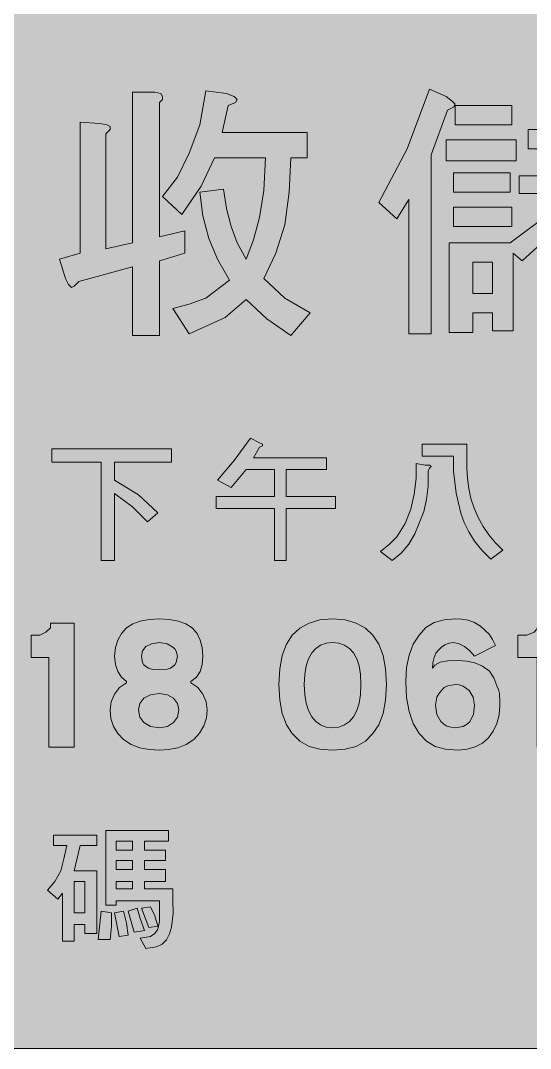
# Model space of a CAD drawing. Header units: metres. Extents: x 10 to 559, y 12 to 260.
# Drawn here: x 343.3 to 404.7, y 11.9 to 135.9 of the extents above; entities that cross this region are included whole.
import ezdxf

# ---------------------------------------------------------------- set-up
doc = ezdxf.new("R2010")
doc.units = ezdxf.units.M
doc.layers.add('FILL_BLACK_000000', color=7, linetype='Continuous', true_color=0x000000)
doc.layers.add('FILL_YELLOW_FFFF00', color=7, linetype='Continuous', true_color=0xffff00)

msp = doc.modelspace()

# ---------------------------------------------------------------- hatches: boundary and pattern name
at = {"layer": 'FILL_BLACK_000000', "true_color": 0x000000}
h = msp.add_hatch(color=7, dxfattribs=at)
h.dxf.hatch_style = 1
h.paths.add_polyline_path([(350.46, 107.82), (350.46, 123.66), (352.8, 123.48), (353.7, 123.3), (354.06, 123.12), (354.06, 122.76), (353.52, 122.22), (353.52, 108.36), (356.76, 109.08), (356.76, 127.26), (359.46, 127.26), (360.18, 127.08), (360.36, 126.72), (360.36, 126.36), (360, 126), (360, 109.8), (363.06, 110.52), (363.06, 107.82), (360, 106.92), (360, 97.92), (356.76, 97.92), (356.76, 106.2), (350.28, 104.4), (349.74, 103.86), (349.38, 103.68), (349.02, 104.04), (348.66, 104.76), (347.94, 107.1), (350.46, 107.82)])
h = msp.add_hatch(color=7, dxfattribs=at)
h.dxf.hatch_style = 1
h.paths.add_polyline_path([(362.16, 117), (363.6, 119.88), (364.86, 123.3), (365.58, 127.44), (368.1, 127.08), (369, 126.72), (369.36, 126.36), (369.18, 126), (368.28, 125.64), (367.56, 122.4), (377.82, 122.4), (377.82, 119.34), (375.84, 119.34), (375.66, 115.2), (375.12, 111.24), (374.04, 107.82), (372.6, 104.76), (375.12, 102.42), (378.18, 100.62), (375.84, 97.92), (372.96, 99.9), (370.44, 102.24), (367.92, 100.08), (363.6, 98.1), (361.62, 101.16), (363.6, 101.7), (365.58, 102.42), (368.46, 104.58), (367.02, 107.1), (365.94, 109.62), (365.22, 112.32), (364.86, 115.2), (367.74, 115.56), (368.1, 113.22), (368.64, 111.06), (369.36, 109.08), (370.44, 107.1), (371.34, 109.44), (372.06, 112.14), (372.6, 115.38), (372.78, 119.34), (366.66, 119.34), (365.04, 115.92), (362.7, 112.5), (360.36, 114.66), (362.16, 117)])
h = msp.add_hatch(color=7, dxfattribs=at)
h.dxf.hatch_style = 1
h.paths.add_polyline_path([(389.88, 120.42), (392.58, 127.62), (394.56, 126.72), (395.28, 126.18), (395.64, 125.82), (395.46, 125.46), (394.74, 125.1), (392.76, 119.7), (392.76, 98.1), (390.06, 98.1), (390.06, 114.3), (388.62, 111.96), (386.46, 113.94), (389.88, 120.42)])
h = msp.add_hatch(color=7, dxfattribs=at)
h.dxf.hatch_style = 1
h.paths.add_polyline_path([(403.38, 115.02), (403.38, 117.18), (407.16, 117.18), (407.16, 120.42), (404.46, 120.42), (404.46, 122.76), (407.16, 122.76), (407.16, 127.26), (409.32, 126.9), (410.22, 126.72), (410.58, 126.54), (410.4, 126.18), (409.86, 125.64), (409.86, 122.76), (413.1, 122.76), (413.1, 121.86), (414.72, 125.46), (416.52, 124.92), (417.42, 124.74), (417.6, 124.38), (417.42, 124.02), (416.7, 123.48), (415.26, 120.24), (413.82, 117.18), (416.7, 117.18), (416.7, 115.02), (412.56, 115.02), (410.22, 112.5), (415.62, 112.5), (415.62, 98.1), (412.92, 98.1), (412.92, 100.08), (408.24, 100.08), (408.24, 98.1), (405.54, 98.1), (405.54, 108.54), (403.74, 106.92), (402.66, 107.82), (402.66, 98.46), (400.14, 98.46), (400.14, 100.62), (397.8, 100.62), (397.8, 98.28), (394.92, 98.28), (394.92, 109.08), (402.3, 109.08), (405.9, 111.78), (409.32, 115.02), (403.38, 115.02)])
h.paths.add_polyline_path([(412.74, 120.42), (409.86, 120.42), (409.86, 117.18), (410.94, 117.18), (412.74, 120.42)], flags=16)
h.paths.add_polyline_path([(397.8, 102.96), (400.14, 102.96), (400.14, 106.74), (397.8, 106.74), (397.8, 102.96)], flags=16)
h.paths.add_polyline_path([(408.24, 109.98), (408.24, 107.28), (412.92, 107.28), (412.92, 109.98), (408.24, 109.98)], flags=16)
h.paths.add_polyline_path([(412.92, 105.3), (408.24, 105.3), (408.24, 102.6), (412.92, 102.6), (412.92, 105.3)], flags=16)
h = msp.add_hatch(color=7, dxfattribs=at)
h.dxf.hatch_style = 1
h.paths.add_polyline_path([(402.48, 125.64), (402.48, 123.3), (395.64, 123.3), (395.64, 125.64), (402.48, 125.64)])
h = msp.add_hatch(color=7, dxfattribs=at)
h.dxf.hatch_style = 1
h.paths.add_polyline_path([(403.02, 121.5), (403.02, 118.98), (394.56, 118.98), (394.56, 121.5), (403.02, 121.5)])
h = msp.add_hatch(color=7, dxfattribs=at)
h.dxf.hatch_style = 1
h.paths.add_polyline_path([(402.3, 117.54), (402.3, 115.2), (395.46, 115.2), (395.46, 117.54), (402.3, 117.54)])
h = msp.add_hatch(color=7, dxfattribs=at)
h.dxf.hatch_style = 1
h.paths.add_polyline_path([(402.48, 113.4), (402.48, 111.06), (395.46, 111.06), (395.46, 113.4), (402.48, 113.4)])
h = msp.add_hatch(color=7, dxfattribs=at)
h.dxf.hatch_style = 1
h.paths.add_polyline_path([(369, 82.8), (370.98, 85.5), (372.06, 84.96), (372.42, 84.78), (372.42, 84.6), (372.06, 84.42), (371.34, 83.16), (380.16, 83.16), (380.16, 81.72), (375.3, 81.72), (375.3, 78.48), (381.24, 78.48), (381.24, 77.04), (375.3, 77.04), (375.3, 70.74), (373.86, 70.74), (373.86, 77.04), (366.84, 77.04), (366.84, 78.48), (373.86, 78.48), (373.86, 81.72), (370.44, 81.72), (368.64, 79.56), (367.02, 80.46), (369, 82.8)])
h = msp.add_hatch(color=7, dxfattribs=at)
h.dxf.hatch_style = 1
h.paths.add_polyline_path([(397.08, 84.78), (397.08, 81.9), (397.13, 80.67), (397.29, 79.45), (397.56, 78.25), (397.95, 77.08), (398.43, 75.95), (399.02, 74.87), (399.71, 73.85), (400.5, 72.9), (401.4, 72), (399.96, 70.92), (398.88, 72), (398, 73.09), (397.3, 74.2), (396.75, 75.32), (396.33, 76.47), (395.78, 78.89), (395.46, 81.54), (395.46, 83.34), (391.68, 83.34), (391.68, 84.78), (397.08, 84.78)])
h = msp.add_hatch(color=7, dxfattribs=at)
h.dxf.hatch_style = 1
h.paths.add_polyline_path([(361.44, 84.24), (361.44, 82.62), (354.6, 82.62), (354.6, 80.46), (357.48, 78.66), (359.82, 76.5), (358.56, 75.42), (356.76, 77.22), (354.6, 78.84), (354.6, 70.74), (352.98, 70.74), (352.98, 82.62), (347.04, 82.62), (347.04, 84.24), (361.44, 84.24)])
h = msp.add_hatch(color=7, dxfattribs=at)
h.dxf.hatch_style = 1
h.paths.add_polyline_path([(387.72, 72.72), (388.62, 73.62), (389.64, 75.23), (390.32, 76.95), (390.73, 78.75), (390.96, 80.64), (390.96, 82.44), (392.04, 82.26), (392.58, 82.26), (392.76, 82.08), (392.58, 81.9), (392.4, 81.54), (392.4, 79.74), (392.22, 78.12), (391.86, 76.68), (391.32, 75.24), (390.78, 73.98), (390.06, 72.72), (389.16, 71.64), (388.08, 70.74), (386.64, 71.82), (387.72, 72.72)])
h = msp.add_hatch(color=7, dxfattribs=at)
h.dxf.hatch_style = 1
h.paths.add_polyline_path([(356.58, 48.56), (355.68, 49.14), (354.97, 49.88), (354.47, 50.74), (354.16, 51.7), (354.06, 52.74), (354.19, 53.7), (354.58, 54.63), (355.2, 55.42), (356.04, 55.98), (356.04, 56.16), (355.44, 56.66), (354.98, 57.35), (354.7, 58.21), (354.6, 59.22), (354.7, 60.24), (354.98, 61.13), (355.44, 61.93), (356.04, 62.64), (356.79, 63.11), (357.68, 63.45), (358.75, 63.65), (360, 63.72), (361.18, 63.65), (362.25, 63.45), (363.19, 63.11), (363.96, 62.64), (364.54, 61.93), (364.93, 61.13), (365.15, 60.24), (365.22, 59.22), (365.15, 58.21), (364.91, 57.35), (364.46, 56.66), (363.78, 56.16), (363.78, 55.98), (364.62, 55.42), (365.24, 54.63), (365.63, 53.7), (365.76, 52.74), (365.66, 51.77), (365.36, 50.81), (364.85, 49.91), (364.14, 49.14), (363.24, 48.56), (362.21, 48.17), (361.1, 47.95), (360, 47.88), (358.79, 47.95), (357.64, 48.17), (356.58, 48.56)])
h.paths.add_polyline_path([(357.65, 53.51), (357.48, 52.74), (357.65, 51.87), (358.13, 51.19), (358.92, 50.74), (360, 50.58), (360.97, 50.74), (361.71, 51.19), (362.18, 51.87), (362.34, 52.74), (362.18, 53.51), (361.71, 54.14), (360.97, 54.56), (360, 54.72), (358.92, 54.56), (358.13, 54.14), (357.65, 53.51)], flags=16)
h.paths.add_polyline_path([(361.86, 60.11), (361.62, 60.3), (360.95, 60.71), (360, 60.84), (359.05, 60.71), (358.38, 60.37), (357.98, 59.85), (357.84, 59.22), (357.98, 58.46), (358.14, 58.16), (358.38, 57.96), (358.68, 57.75), (359.06, 57.65), (360, 57.6), (360.95, 57.65), (361.32, 57.75), (361.62, 57.96), (361.86, 58.16), (362.03, 58.46), (362.16, 59.22), (362.03, 59.83), (361.86, 60.11)], flags=16)
h = msp.add_hatch(color=7, dxfattribs=at)
h.dxf.hatch_style = 1
h.paths.add_polyline_path([(386.96, 52.29), (386.45, 50.94), (385.74, 49.86), (384.83, 48.94), (383.72, 48.33), (382.4, 47.99), (380.88, 47.88), (379.36, 47.99), (378.05, 48.33), (376.93, 48.94), (376.02, 49.86), (375.31, 50.94), (374.81, 52.29), (374.5, 53.91), (374.4, 55.8), (374.5, 57.69), (374.81, 59.31), (375.31, 60.66), (376.02, 61.74), (376.93, 62.58), (378.05, 63.2), (379.36, 63.59), (380.88, 63.72), (382.4, 63.59), (383.72, 63.2), (384.83, 62.58), (385.74, 61.74), (386.45, 60.66), (386.96, 59.31), (387.26, 57.69), (387.36, 55.8), (387.26, 53.91), (386.96, 52.29)])
h.paths.add_polyline_path([(384.07, 58.03), (383.79, 58.9), (383.4, 59.6), (382.91, 60.15), (382.33, 60.53), (381.65, 60.76), (380.88, 60.84), (380.11, 60.76), (379.43, 60.53), (378.85, 60.15), (378.36, 59.6), (377.97, 58.9), (377.69, 58.03), (377.52, 57), (377.46, 55.8), (377.52, 54.59), (377.69, 53.54), (377.97, 52.65), (378.36, 51.91), (378.85, 51.33), (379.43, 50.91), (380.11, 50.66), (380.88, 50.58), (381.65, 50.66), (382.33, 50.91), (382.91, 51.33), (383.4, 51.91), (383.79, 52.65), (384.07, 53.54), (384.24, 54.59), (384.3, 55.8), (384.24, 57), (384.07, 58.03)], flags=16)
h = msp.add_hatch(color=7, dxfattribs=at)
h.dxf.hatch_style = 1
h.paths.add_polyline_path([(393.84, 58.5), (394.79, 58.66), (396, 58.68), (397.05, 58.61), (398.03, 58.39), (398.94, 58), (399.78, 57.42), (400.3, 56.59), (400.68, 55.62), (400.89, 55.18), (401, 54.7), (401.04, 53.64), (401.04, 53.28), (400.95, 52.12), (400.68, 51.07), (400.25, 50.15), (399.67, 49.36), (398.94, 48.73), (398.08, 48.27), (397.1, 47.98), (396, 47.88), (394.51, 47.99), (393.26, 48.33), (392.2, 48.94), (391.32, 49.86), (390.61, 51.07), (390.11, 52.54), (389.8, 54.24), (389.7, 56.16), (389.8, 57.84), (390.11, 59.35), (390.61, 60.67), (391.32, 61.74), (392.12, 62.66), (393.14, 63.27), (394.33, 63.61), (395.64, 63.72), (396.45, 63.68), (397.24, 63.54), (397.99, 63.26), (398.7, 62.82), (399.74, 61.85), (400.17, 61.23), (400.5, 60.48), (397.98, 59.22), (397.41, 59.85), (396.79, 60.37), (396.13, 60.71), (395.46, 60.84), (394.93, 60.78), (394.43, 60.59), (393.99, 60.31), (393.66, 59.94), (393.32, 59.56), (393.12, 59.04), (392.96, 58.41), (392.94, 57.78), (393.19, 58.14), (393.84, 58.5)])
h.paths.add_polyline_path([(394.35, 55.42), (394.02, 55.08), (393.68, 54.67), (393.46, 54.25), (393.3, 53.28), (393.46, 52.17), (393.93, 51.32), (394.27, 51.01), (394.67, 50.77), (395.13, 50.63), (395.64, 50.58), (396.61, 50.74), (397.03, 50.96), (397.44, 51.3), (397.85, 52.22), (397.98, 53.28), (397.82, 54.28), (397.35, 55.08), (396.61, 55.61), (396.15, 55.75), (395.64, 55.8), (394.76, 55.64), (394.35, 55.42)], flags=16)
h = msp.add_hatch(color=7, dxfattribs=at)
h.dxf.hatch_style = 1
h.paths.add_polyline_path([(349.74, 48.24), (346.68, 48.24), (346.68, 59.04), (344.52, 59.04), (344.52, 61.74), (345.6, 61.74), (346.32, 62.1), (346.86, 62.64), (346.86, 63.18), (349.74, 63.18), (349.74, 48.24)])
h = msp.add_hatch(color=7, dxfattribs=at)
h.dxf.hatch_style = 1
h.paths.add_polyline_path([(408.6, 48.24), (405.54, 48.24), (405.54, 59.04), (403.2, 59.04), (403.2, 61.74), (404.28, 61.74), (405.18, 62.1), (405.43, 62.37), (405.54, 62.64), (405.7, 62.91), (405.72, 63.18), (408.6, 63.18), (408.6, 48.24)])
h = msp.add_hatch(color=7, dxfattribs=at)
h.dxf.hatch_style = 1
h.paths.add_polyline_path([(352.44, 37.62), (352.44, 36.36), (350.46, 36.36), (349.74, 33.3), (352.44, 33.3), (352.44, 25.74), (351, 25.74), (351, 26.82), (349.74, 26.82), (349.74, 24.84), (348.3, 24.84), (348.3, 30.6), (347.76, 29.88), (346.5, 30.96), (347.4, 32.04), (348.12, 33.3), (348.48, 34.74), (348.84, 36.36), (347.22, 36.36), (347.22, 37.62), (352.44, 37.62)])
h.paths.add_polyline_path([(351, 32.04), (349.74, 32.04), (349.74, 28.26), (351, 28.26), (351, 32.04)], flags=16)
h = msp.add_hatch(color=7, dxfattribs=at)
h.dxf.hatch_style = 1
h.paths.add_polyline_path([(358.2, 35.82), (360.72, 35.82), (360.72, 34.56), (358.2, 34.56), (358.2, 33.48), (360.72, 33.48), (360.72, 32.04), (358.2, 32.04), (358.2, 31.14), (361.62, 31.14), (361.62, 29.7), (361.65, 28.21), (361.45, 26.5), (361.21, 25.7), (360.84, 25), (360.32, 24.46), (359.64, 24.12), (358.38, 23.94), (357.66, 25.2), (358.92, 25.38), (359.46, 25.74), (359.82, 26.28), (360, 27.18), (360, 29.7), (354.78, 29.7), (354.78, 29.16), (353.52, 29.16), (353.52, 38.16), (361.08, 38.16), (361.08, 36.9), (358.2, 36.9), (358.2, 35.82)])
h.paths.add_polyline_path([(354.78, 31.14), (356.76, 31.14), (356.76, 32.04), (354.78, 32.04), (354.78, 31.14)], flags=16)
h.paths.add_polyline_path([(354.78, 36.9), (354.78, 35.82), (356.76, 35.82), (356.76, 36.9), (354.78, 36.9)], flags=16)
h.paths.add_polyline_path([(356.76, 34.56), (354.78, 34.56), (354.78, 33.48), (356.76, 33.48), (356.76, 34.56)], flags=16)
h = msp.add_hatch(color=7, dxfattribs=at)
h.dxf.hatch_style = 1
h.paths.add_polyline_path([(356.22, 28.44), (357.3, 28.8), (357.66, 27.54), (358.2, 26.1), (356.94, 25.92), (356.22, 28.44)])
h = msp.add_hatch(color=7, dxfattribs=at)
h.dxf.hatch_style = 1
h.paths.add_polyline_path([(357.84, 28.8), (358.92, 28.98), (359.46, 27.9), (359.82, 26.64), (358.74, 26.46), (357.84, 28.8)])
h = msp.add_hatch(color=7, dxfattribs=at)
h.dxf.hatch_style = 1
h.paths.add_polyline_path([(352.98, 28.44), (354.24, 28.26), (354.24, 26.64), (354.06, 25.02), (352.62, 25.02), (352.98, 28.44)])
h = msp.add_hatch(color=7, dxfattribs=at)
h.dxf.hatch_style = 1
h.paths.add_polyline_path([(354.6, 28.26), (355.68, 28.44), (356.04, 27), (356.22, 25.56), (355.14, 25.38), (354.6, 28.26)])
at = {"layer": 'FILL_YELLOW_FFFF00', "true_color": 0xffff00}
h = msp.add_hatch(color=7, dxfattribs=at)
h.dxf.hatch_style = 1
h.paths.add_polyline_path([(553.87, 259.76), (555.21, 259.31), (556.42, 258.63), (557.46, 257.76), (558.3, 256.72), (558.92, 255.51), (559.31, 254.17), (559.44, 252.72), (559.44, 18.9), (559.4, 17.57), (559.29, 16.95), (559.08, 16.38), (558.41, 15.05), (557.46, 13.86), (556.32, 12.94), (555.08, 12.33), (553.76, 11.99), (552.42, 11.88), (17.46, 11.88), (16.12, 11.99), (14.81, 12.33), (13.56, 12.94), (12.42, 13.86), (11.48, 15.03), (10.8, 16.31), (10.4, 17.63), (10.26, 18.9), (10.26, 252.72), (10.4, 254.07), (10.8, 255.42), (11.48, 256.66), (12.42, 257.76), (13.52, 258.71), (14.76, 259.38), (16.11, 259.79), (17.46, 259.92), (552.42, 259.92), (553.87, 259.76)])

# ---------------------------------------------------------------- linework, layer by layer
at = {"layer": 'FILL_BLACK_000000', "lineweight": 0, "true_color": 0x000000}
for points in [[(350.46, 107.82), (350.46, 123.66), (352.8, 123.48), (353.7, 123.3), (354.06, 123.12), (354.06, 122.76), (353.52, 122.22), (353.52, 108.36), (356.76, 109.08), (356.76, 127.26), (359.46, 127.26), (360.18, 127.08), (360.36, 126.72), (360.36, 126.36), (360, 126), (360, 109.8), (363.06, 110.52), (363.06, 107.82), (360, 106.92), (360, 97.92), (356.76, 97.92), (356.76, 106.2), (350.28, 104.4), (349.74, 103.86), (349.38, 103.68), (349.02, 104.04), (348.66, 104.76), (347.94, 107.1)], [(362.16, 117), (363.6, 119.88), (364.86, 123.3), (365.58, 127.44), (368.1, 127.08), (369, 126.72), (369.36, 126.36), (369.18, 126), (368.28, 125.64), (367.56, 122.4), (377.82, 122.4), (377.82, 119.34), (375.84, 119.34), (375.66, 115.2), (375.12, 111.24), (374.04, 107.82), (372.6, 104.76), (375.12, 102.42), (378.18, 100.62), (375.84, 97.92), (372.96, 99.9), (370.44, 102.24), (367.92, 100.08), (363.6, 98.1), (361.62, 101.16), (363.6, 101.7), (365.58, 102.42), (368.46, 104.58), (367.02, 107.1), (365.94, 109.62), (365.22, 112.32), (364.86, 115.2), (367.74, 115.56), (368.1, 113.22), (368.64, 111.06), (369.36, 109.08), (370.44, 107.1), (371.34, 109.44), (372.06, 112.14), (372.6, 115.38), (372.78, 119.34), (366.66, 119.34), (365.04, 115.92), (362.7, 112.5), (360.36, 114.66)], [(389.88, 120.42), (392.58, 127.62), (394.56, 126.72), (395.28, 126.18), (395.64, 125.82), (395.46, 125.46), (394.74, 125.1), (392.76, 119.7), (392.76, 98.1), (390.06, 98.1), (390.06, 114.3), (388.62, 111.96), (386.46, 113.94)], [(402.48, 125.64), (402.48, 123.3), (395.64, 123.3), (395.64, 125.64)], [(403.02, 121.5), (403.02, 118.98), (394.56, 118.98), (394.56, 121.5)], [(402.3, 117.54), (402.3, 115.2), (395.46, 115.2), (395.46, 117.54)], [(402.48, 113.4), (402.48, 111.06), (395.46, 111.06), (395.46, 113.4)], [(397.8, 102.96), (400.14, 102.96), (400.14, 106.74), (397.8, 106.74)], [(369, 82.8), (370.98, 85.5), (372.06, 84.96), (372.42, 84.78), (372.42, 84.6), (372.06, 84.42), (371.34, 83.16), (380.16, 83.16), (380.16, 81.72), (375.3, 81.72), (375.3, 78.48), (381.24, 78.48), (381.24, 77.04), (375.3, 77.04), (375.3, 70.74), (373.86, 70.74), (373.86, 77.04), (366.84, 77.04), (366.84, 78.48), (373.86, 78.48), (373.86, 81.72), (370.44, 81.72), (368.64, 79.56), (367.02, 80.46)], [(397.08, 84.78), (397.08, 81.9), (397.13, 80.67), (397.29, 79.45), (397.56, 78.25), (397.95, 77.08), (398.43, 75.95), (399.02, 74.87), (399.71, 73.85), (400.5, 72.9), (401.4, 72), (399.96, 70.92), (398.88, 72), (398, 73.09), (397.3, 74.2), (396.75, 75.32), (396.33, 76.47), (395.78, 78.89), (395.46, 81.54), (395.46, 83.34), (391.68, 83.34), (391.68, 84.78)], [(361.44, 84.24), (361.44, 82.62), (354.6, 82.62), (354.6, 80.46), (357.48, 78.66), (359.82, 76.5), (358.56, 75.42), (356.76, 77.22), (354.6, 78.84), (354.6, 70.74), (352.98, 70.74), (352.98, 82.62), (347.04, 82.62), (347.04, 84.24)], [(387.72, 72.72), (388.62, 73.62), (389.64, 75.23), (390.32, 76.95), (390.73, 78.75), (390.96, 80.64), (390.96, 82.44), (392.04, 82.26), (392.58, 82.26), (392.76, 82.08), (392.58, 81.9), (392.4, 81.54), (392.4, 79.74), (392.22, 78.12), (391.86, 76.68), (391.32, 75.24), (390.78, 73.98), (390.06, 72.72), (389.16, 71.64), (388.08, 70.74), (386.64, 71.82)], [(356.58, 48.56), (355.68, 49.14), (354.97, 49.88), (354.47, 50.74), (354.16, 51.7), (354.06, 52.74), (354.19, 53.7), (354.58, 54.63), (355.2, 55.42), (356.04, 55.98), (356.04, 56.16), (355.44, 56.66), (354.98, 57.35), (354.7, 58.21), (354.6, 59.22), (354.7, 60.24), (354.98, 61.13), (355.44, 61.93), (356.04, 62.64), (356.79, 63.11), (357.68, 63.45), (358.75, 63.65), (360, 63.72), (361.18, 63.65), (362.25, 63.45), (363.19, 63.11), (363.96, 62.64), (364.54, 61.93), (364.93, 61.13), (365.15, 60.24), (365.22, 59.22), (365.15, 58.21), (364.91, 57.35), (364.46, 56.66), (363.78, 56.16), (363.78, 55.98), (364.62, 55.42), (365.24, 54.63), (365.63, 53.7), (365.76, 52.74), (365.66, 51.77), (365.36, 50.81), (364.85, 49.91), (364.14, 49.14), (363.24, 48.56), (362.21, 48.17), (361.1, 47.95), (360, 47.88), (358.79, 47.95), (357.64, 48.17)], [(386.96, 52.29), (386.45, 50.94), (385.74, 49.86), (384.83, 48.94), (383.72, 48.33), (382.4, 47.99), (380.88, 47.88), (379.36, 47.99), (378.05, 48.33), (376.93, 48.94), (376.02, 49.86), (375.31, 50.94), (374.81, 52.29), (374.5, 53.91), (374.4, 55.8), (374.5, 57.69), (374.81, 59.31), (375.31, 60.66), (376.02, 61.74), (376.93, 62.58), (378.05, 63.2), (379.36, 63.59), (380.88, 63.72), (382.4, 63.59), (383.72, 63.2), (384.83, 62.58), (385.74, 61.74), (386.45, 60.66), (386.96, 59.31), (387.26, 57.69), (387.36, 55.8), (387.26, 53.91)], [(393.84, 58.5), (394.79, 58.66), (396, 58.68), (397.05, 58.61), (398.03, 58.39), (398.94, 58), (399.78, 57.42), (400.3, 56.59), (400.68, 55.62), (400.89, 55.18), (401, 54.7), (401.04, 53.64), (401.04, 53.28), (400.95, 52.12), (400.68, 51.07), (400.25, 50.15), (399.67, 49.36), (398.94, 48.73), (398.08, 48.27), (397.1, 47.98), (396, 47.88), (394.51, 47.99), (393.26, 48.33), (392.2, 48.94), (391.32, 49.86), (390.61, 51.07), (390.11, 52.54), (389.8, 54.24), (389.7, 56.16), (389.8, 57.84), (390.11, 59.35), (390.61, 60.67), (391.32, 61.74), (392.12, 62.66), (393.14, 63.27), (394.33, 63.61), (395.64, 63.72), (396.45, 63.68), (397.24, 63.54), (397.99, 63.26), (398.7, 62.82), (399.74, 61.85), (400.17, 61.23), (400.5, 60.48), (397.98, 59.22), (397.41, 59.85), (396.79, 60.37), (396.13, 60.71), (395.46, 60.84), (394.93, 60.78), (394.43, 60.59), (393.99, 60.31), (393.66, 59.94), (393.32, 59.56), (393.12, 59.04), (392.96, 58.41), (392.94, 57.78), (393.19, 58.14)], [(349.74, 48.24), (346.68, 48.24), (346.68, 59.04), (344.52, 59.04), (344.52, 61.74), (345.6, 61.74), (346.32, 62.1), (346.86, 62.64), (346.86, 63.18), (349.74, 63.18)], [(408.6, 48.24), (405.54, 48.24), (405.54, 59.04), (403.2, 59.04), (403.2, 61.74), (404.28, 61.74), (405.18, 62.1), (405.43, 62.37), (405.54, 62.64), (405.7, 62.91), (405.72, 63.18), (408.6, 63.18)], [(361.86, 60.11), (361.62, 60.3), (360.95, 60.71), (360, 60.84), (359.05, 60.71), (358.38, 60.37), (357.98, 59.85), (357.84, 59.22), (357.98, 58.46), (358.14, 58.16), (358.38, 57.96), (358.68, 57.75), (359.06, 57.65), (360, 57.6), (360.95, 57.65), (361.32, 57.75), (361.62, 57.96), (361.86, 58.16), (362.03, 58.46), (362.16, 59.22), (362.03, 59.83)], [(384.07, 58.03), (383.79, 58.9), (383.4, 59.6), (382.91, 60.15), (382.33, 60.53), (381.65, 60.76), (380.88, 60.84), (380.11, 60.76), (379.43, 60.53), (378.85, 60.15), (378.36, 59.6), (377.97, 58.9), (377.69, 58.03), (377.52, 57), (377.46, 55.8), (377.52, 54.59), (377.69, 53.54), (377.97, 52.65), (378.36, 51.91), (378.85, 51.33), (379.43, 50.91), (380.11, 50.66), (380.88, 50.58), (381.65, 50.66), (382.33, 50.91), (382.91, 51.33), (383.4, 51.91), (383.79, 52.65), (384.07, 53.54), (384.24, 54.59), (384.3, 55.8), (384.24, 57)], [(357.65, 53.51), (357.48, 52.74), (357.65, 51.87), (358.13, 51.19), (358.92, 50.74), (360, 50.58), (360.97, 50.74), (361.71, 51.19), (362.18, 51.87), (362.34, 52.74), (362.18, 53.51), (361.71, 54.14), (360.97, 54.56), (360, 54.72), (358.92, 54.56), (358.13, 54.14)], [(394.35, 55.42), (394.02, 55.08), (393.68, 54.67), (393.46, 54.25), (393.3, 53.28), (393.46, 52.17), (393.93, 51.32), (394.27, 51.01), (394.67, 50.77), (395.13, 50.63), (395.64, 50.58), (396.61, 50.74), (397.03, 50.96), (397.44, 51.3), (397.85, 52.22), (397.98, 53.28), (397.82, 54.28), (397.35, 55.08), (396.61, 55.61), (396.15, 55.75), (395.64, 55.8), (394.76, 55.64)], [(352.44, 37.62), (352.44, 36.36), (350.46, 36.36), (349.74, 33.3), (352.44, 33.3), (352.44, 25.74), (351, 25.74), (351, 26.82), (349.74, 26.82), (349.74, 24.84), (348.3, 24.84), (348.3, 30.6), (347.76, 29.88), (346.5, 30.96), (347.4, 32.04), (348.12, 33.3), (348.48, 34.74), (348.84, 36.36), (347.22, 36.36), (347.22, 37.62)], [(358.2, 35.82), (360.72, 35.82), (360.72, 34.56), (358.2, 34.56), (358.2, 33.48), (360.72, 33.48), (360.72, 32.04), (358.2, 32.04), (358.2, 31.14), (361.62, 31.14), (361.62, 29.7), (361.65, 28.21), (361.45, 26.5), (361.21, 25.7), (360.84, 25), (360.32, 24.46), (359.64, 24.12), (358.38, 23.94), (357.66, 25.2), (358.92, 25.38), (359.46, 25.74), (359.82, 26.28), (360, 27.18), (360, 29.7), (354.78, 29.7), (354.78, 29.16), (353.52, 29.16), (353.52, 38.16), (361.08, 38.16), (361.08, 36.9), (358.2, 36.9)], [(354.78, 36.9), (354.78, 35.82), (356.76, 35.82), (356.76, 36.9)], [(356.76, 34.56), (354.78, 34.56), (354.78, 33.48), (356.76, 33.48)], [(351, 32.04), (349.74, 32.04), (349.74, 28.26), (351, 28.26)], [(354.78, 31.14), (356.76, 31.14), (356.76, 32.04), (354.78, 32.04)], [(356.22, 28.44), (357.3, 28.8), (357.66, 27.54), (358.2, 26.1), (356.94, 25.92)], [(357.84, 28.8), (358.92, 28.98), (359.46, 27.9), (359.82, 26.64), (358.74, 26.46)], [(352.98, 28.44), (354.24, 28.26), (354.24, 26.64), (354.06, 25.02), (352.62, 25.02)], [(354.6, 28.26), (355.68, 28.44), (356.04, 27), (356.22, 25.56), (355.14, 25.38)]]:
    msp.add_lwpolyline(points, close=True, dxfattribs=at)
for points in [[(407.16, 120.42), (404.46, 120.42), (404.46, 122.76), (407.16, 122.76)], [(409.32, 115.02), (403.38, 115.02), (403.38, 117.18), (407.16, 117.18)], [(405.54, 108.54), (403.74, 106.92), (402.66, 107.82), (402.66, 98.46), (400.14, 98.46), (400.14, 100.62), (397.8, 100.62), (397.8, 98.28), (394.92, 98.28), (394.92, 109.08), (402.3, 109.08), (405.9, 111.78)]]:
    msp.add_lwpolyline(points, dxfattribs=at)
at = {"layer": 'FILL_YELLOW_FFFF00', "lineweight": 0, "true_color": 0xffff00}
msp.add_lwpolyline([(17.46, 259.92), (552.42, 259.92), (553.87, 259.76), (555.21, 259.31), (556.42, 258.63), (557.46, 257.76), (558.3, 256.72), (558.92, 255.51), (559.31, 254.17), (559.44, 252.72), (559.44, 18.9), (559.4, 17.57), (559.29, 16.95), (559.08, 16.38), (558.41, 15.05), (557.46, 13.86), (556.32, 12.94), (555.08, 12.33), (553.76, 11.99), (552.42, 11.88), (17.46, 11.88)], dxfattribs=at)

doc.saveas('drawing.dxf')
